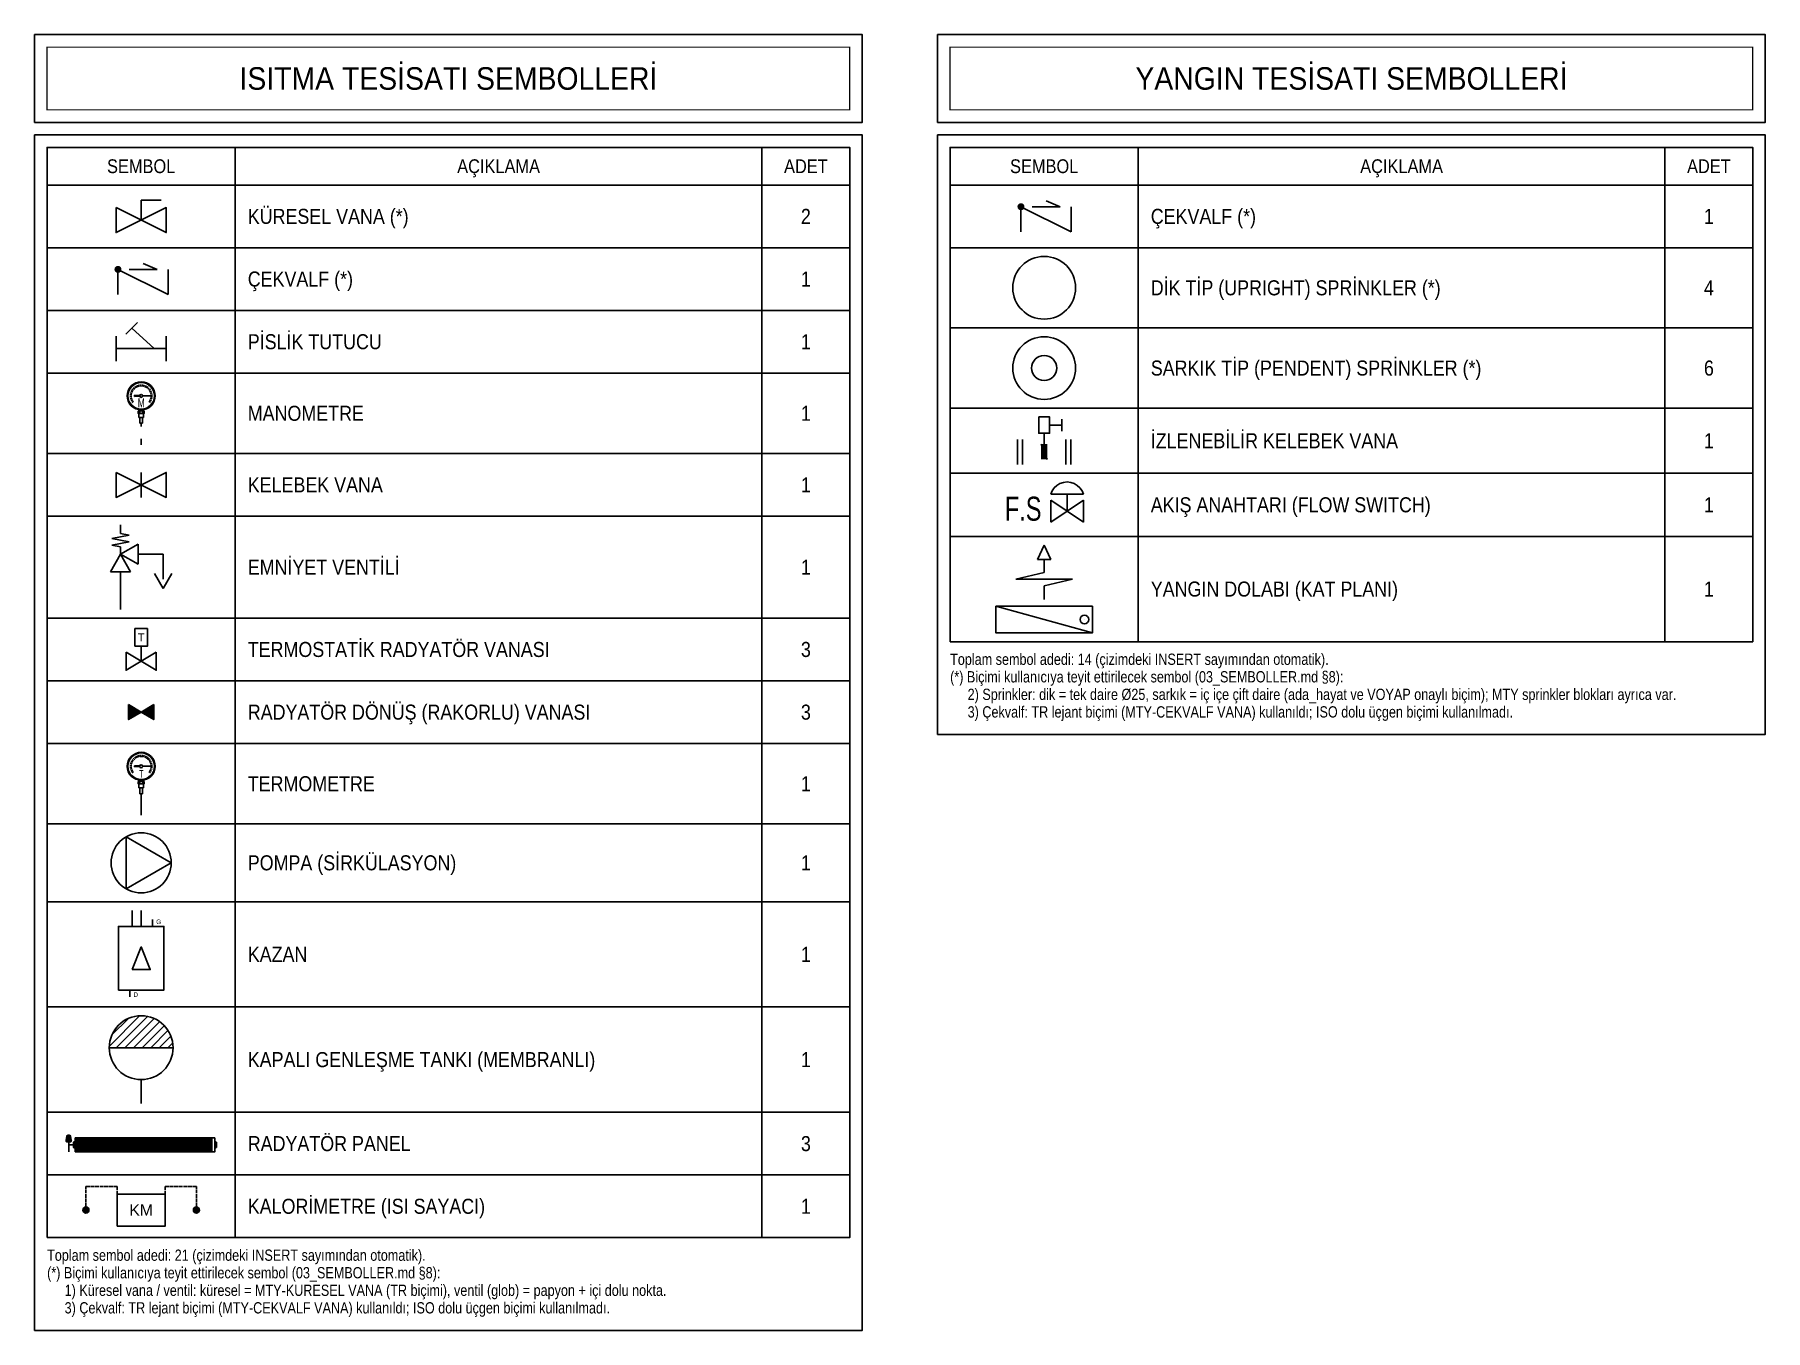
# Model space of a CAD drawing. Header units: centimetres. Extents: x 0 to 5366, y -611 to 559.
# Drawn here: x 2546 to 3926, y -611 to 423 of the extents above; entities that cross this region are included whole.
import ezdxf
from ezdxf.enums import TextEntityAlignment as Align

# ---------------------------------------------------------------- set-up
doc = ezdxf.new("R2010")
doc.units = ezdxf.units.CM
doc.linetypes.add('DASHED', pattern=[1.524, 1.27, -0.254])
for name, color, linetype in [('MTY-RADYATÖR', 2, 'Continuous'), ('MTY-TEFRIS-CIKTI', 250, 'Continuous'), ('MTY-VANA', 1, 'Continuous'), ('ROTAS-ISITMA-SEMBOL', 1, 'Continuous'), ('ROTAS-LEJANT-BASLIK', 5, 'Continuous'), ('ROTAS-LEJANT-CERCEVE', 7, 'Continuous'), ('ROTAS-LEJANT-YAZI', 7, 'Continuous'), ('ROTAS-YANGIN-SEMBOL', 10, 'Continuous')]:
    doc.layers.add(name, color=color, linetype=linetype)
doc.styles.add('CAP', font='wturkce.SHX', dxfattribs={"width": 0.65})
doc.styles.add('MTYCAPLT', font='arial.ttf', dxfattribs={"width": 0.65, "height": 1})
doc.styles.add('ROTAS', font='arial.ttf')

# ---------------------------------------------------------------- blocks, each defined once
blk = doc.blocks.new('MTY-KURESEL VANA')
at = {"layer": 'MTY-VANA'}
for p, q in [((0, 0), (0, 8)), ((0, 8), (8, 8))]:
    blk.add_line(p, q, dxfattribs=at)
blk.add_lwpolyline([(-10, 5), (-10, -5), (10, 5), (10, -5), (-10, 5)], dxfattribs=at)
at = {"layer": 'MTY-VANA', "style": 'CAP', "width": 0.65}
blk.add_attdef('CAP', text='', height=5, rotation=26.56505, dxfattribs=at).set_placement((0, 0), align=Align.CENTER)
blk = doc.blocks.new('MTY-CEKVALF VANA')
at = {"layer": 'MTY-VANA'}
h = blk.add_hatch(color=256, dxfattribs=at)
edge = h.paths.add_edge_path()
edge.add_arc((-10, 5), 1.41, 180, 540, ccw=False)
for p, q in [((5.6, 5), (0, 7.32)), ((-10, -5), (-10, 5)), ((-10, 5), (10, -5)), ((-5.6, 5), (5.6, 5)), ((10, -5), (10, 5))]:
    blk.add_line(p, q, dxfattribs=at)
at = {"layer": 'MTY-VANA', "style": 'CAP', "width": 0.65}
blk.add_attdef('CAP', text='', height=5, rotation=153.43495, dxfattribs=at).set_placement((0, 0), align=Align.CENTER)
blk = doc.blocks.new('MTY-PISLIK TUTUCU')
at = {"layer": 'MTY-VANA', "color": 1, "ltscale": 75}
for p, q in [((-6.05, 5.77), (-1.41, 10.47)), ((5.13, 0), (-3.72, 8.12))]:
    blk.add_line(p, q, dxfattribs=at)
at = {"layer": 'MTY-VANA'}
for p, q in [((-10, -5), (-10, 5)), ((-10, 0), (10, 0)), ((10, -5), (10, 5))]:
    blk.add_line(p, q, dxfattribs=at)
at = {"layer": 'MTY-VANA', "style": 'CAP', "width": 0.65}
blk.add_attdef('CAP', text='', height=5, dxfattribs=at).set_placement((0, 0), align=Align.CENTER)
blk = doc.blocks.new('MTY-MANOMETRE')
at = {"layer": 'MTY-VANA', "color": 1}
for p, q in [((-3.54, 20.48), (-4.36, 20.7)), ((-3.32, 21.09), (-4.09, 21.45)), ((-3, 21.64), (-3.69, 22.13)), ((-2.58, 22.14), (-3.18, 22.73)), ((-2.09, 22.55), (-2.57, 23.24)), ((-1.53, 22.87), (-1.89, 23.64)), ((-0.92, 23.09), (-1.14, 23.9)), ((-0.29, 23.19), (-0.36, 24.04)), ((0.36, 23.19), (0.43, 24.04)), ((0.99, 23.08), (1.21, 23.9)), ((1.59, 22.86), (1.95, 23.62)), ((2.15, 22.53), (2.64, 23.23)), ((2.64, 22.12), (3.24, 22.72)), ((3.05, 21.62), (3.75, 22.11)), ((3.37, 21.06), (4.14, 21.42)), ((-3.66, 19.21), (-4.51, 19.13)), ((-3.66, 19.85), (-4.5, 19.92)), ((-3.55, 18.57), (-4.37, 18.35)), ((-3.33, 17.97), (-4.1, 17.61)), ((-3.01, 17.41), (-3.71, 16.92)), ((-2.68, 19.72), (-0.55, 19.67)), ((-2.68, 19.72), (-2.68, 19.3)), ((-2.68, 19.3), (-0.57, 19.36)), ((-0.7, 13.54), (-0.7, 13.98)), ((4.53, 19.49), (0.55, 19.64)), ((4.53, 19.49), (0.56, 19.39)), ((0.7, 13.54), (0.7, 13.97)), ((3.04, 17.38), (3.73, 16.9)), ((3.36, 17.94), (4.13, 17.58)), ((3.58, 18.55), (4.4, 18.33)), ((3.59, 20.46), (4.41, 20.68)), ((3.7, 19.82), (4.55, 19.9)), ((3.7, 19.18), (4.54, 19.11)), ((-1.19, 12.49), (-1.19, 13.43)), ((1.22, 12.49), (-1.19, 12.49)), ((-0.87, 10.92), (-0.87, 12.49)), ((0.87, 10.92), (-0.87, 10.92)), ((0.89, 13.54), (-0.85, 13.53)), ((-0.52, 12.6), (-0.52, 13.43)), ((-0.52, 8.58), (-0.52, 10.92)), ((0.52, 8.58), (-0.52, 8.58)), ((0, 8.58), (0, 7.34)), ((0.52, 10.92), (0.52, 8.58)), ((0.56, 12.61), (0.56, 13.42)), ((0.87, 12.49), (0.87, 10.92)), ((1.22, 12.49), (1.22, 13.43)), ((0, 2.34), (0, 0))]:
    blk.add_line(p, q, dxfattribs=at)
for centre, radius in [((0.02, 19.51), 5.58), ((0.02, 19.51), 5.3), ((-0.01, 19.49), 0.576)]:
    blk.add_circle(centre, radius, dxfattribs=at)
for centre, radius, start, end in [((-0.85, 12.96), 0.576, 54.69942, 125.30664), ((-0.85, 13.07), 0.576, 234.69403, 305.30125), ((0.02, 12.21), 1.33, 65.90348, 113.65066), ((0.02, 13.82), 1.33, 246.3499, 294.09708), ((0.89, 12.96), 0.576, 54.69337, 125.30059), ((0.89, 13.08), 0.576, 234.70008, 305.3073)]:
    blk.add_arc(centre, radius, start, end, dxfattribs=at)
at = {"layer": 'MTY-VANA', "width": 0.7}
blk.add_text('M', height=3.59, dxfattribs=at).set_placement((0.05, 14.97, 0), align=Align.CENTER)
at = {"layer": 'MTY-VANA', "style": 'CAP', "width": 0.65}
blk.add_attdef('CAP', text='', height=5, rotation=90, dxfattribs=at).set_placement((0, 0), align=Align.CENTER)
blk = doc.blocks.new('MTY-KELEBEK VANA')
at = {"layer": 'MTY-VANA'}
blk.add_line((0, -5), (0, 5), dxfattribs=at)
blk.add_lwpolyline([(-10, 5), (-10, -5), (10, 5), (10, -5), (-10, 5)], dxfattribs=at)
at = {"layer": 'MTY-VANA', "style": 'CAP', "width": 0.65}
blk.add_attdef('CAP', text='', height=5, rotation=206.56505, dxfattribs=at).set_placement((0, 0), align=Align.CENTER)
blk = doc.blocks.new('MTY-EMNİYET VENTİLİ')
at = {"layer": 'MTY-VANA'}
for p, q in [((3.49, 29.64), (-3.49, 28.3)), ((3.49, 26.96), (-3.49, 28.3)), ((0, 33.66), (0, 30.31)), ((3.49, 29.64), (0, 30.31)), ((0, 22), (-4, 15)), ((3.49, 26.96), (-3.49, 25.62)), ((0, 24.95), (-3.49, 25.62)), ((7, 26), (0, 22)), ((0, 22), (0, 24.95)), ((0, 22), (7, 18)), ((4, 15), (0, 22)), ((7, 18), (7, 26)), ((7, 22), (17, 22)), ((17, 22), (17, 12)), ((-4, 15), (4, 15)), ((0, 15), (0, 0)), ((17, 8.27), (13.5, 14.33)), ((20.5, 14.33), (17, 8.27))]:
    blk.add_line(p, q, dxfattribs=at)
at = {"layer": 'MTY-VANA', "style": 'MTYCAPLT', "width": 0.65}
blk.add_attdef('CAP', text='', height=10, rotation=358.60103, dxfattribs=at).set_placement((0.8, 6.14), align=Align.CENTER)
blk = doc.blocks.new('ROTAS-TERMOSTATIK-VANA')
blk.add_line((0, 0), (0, 6))
for points in [[(-2.5, 6), (2.5, 6), (2.5, 13), (-2.5, 13)], [(-6, 3.6), (-6, -3.6), (0, 0)], [(6, 3.6), (6, -3.6), (0, 0)]]:
    blk.add_lwpolyline(points, close=True)
at = {"style": 'ROTAS'}
blk.add_text('T', height=3.2, dxfattribs=at).set_placement((0, 9.5), align=Align.MIDDLE_CENTER)
blk = doc.blocks.new('ROTAS-RAKORLU-DONUS')
for points in [[(-5, 3), (-5, -3), (0, 0)], [(5, 3), (5, -3), (0, 0)]]:
    blk.add_hatch(color=7).paths.add_polyline_path(points)
for points in [[(-5, 3), (-5, -3), (0, 0)], [(5, 3), (5, -3), (0, 0)]]:
    blk.add_lwpolyline(points, close=True)
blk = doc.blocks.new('MTY-TERMOMETRE')
at = {"layer": 'MTY-VANA', "color": 1}
for p, q in [((-3.54, 20.48), (-4.36, 20.7)), ((-3.32, 21.09), (-4.09, 21.45)), ((-3, 21.64), (-3.69, 22.13)), ((-2.58, 22.14), (-3.18, 22.73)), ((-2.09, 22.55), (-2.57, 23.24)), ((-1.53, 22.87), (-1.89, 23.64)), ((-0.92, 23.09), (-1.14, 23.9)), ((-0.29, 23.19), (-0.36, 24.04)), ((0.36, 23.19), (0.43, 24.04)), ((0.99, 23.08), (1.21, 23.9)), ((1.59, 22.86), (1.95, 23.62)), ((2.15, 22.53), (2.64, 23.23)), ((2.64, 22.12), (3.24, 22.72)), ((3.05, 21.62), (3.75, 22.11)), ((3.37, 21.06), (4.14, 21.42)), ((-3.66, 19.21), (-4.51, 19.13)), ((-3.66, 19.85), (-4.5, 19.92)), ((-3.55, 18.57), (-4.37, 18.35)), ((-3.33, 17.97), (-4.1, 17.61)), ((-3.01, 17.41), (-3.71, 16.92)), ((-2.68, 19.72), (-0.55, 19.67)), ((-2.68, 19.72), (-2.68, 19.3)), ((-2.68, 19.3), (-0.57, 19.36)), ((-0.7, 13.54), (-0.7, 13.98)), ((4.53, 19.49), (0.55, 19.64)), ((4.53, 19.49), (0.56, 19.39)), ((0.7, 13.54), (0.7, 13.97)), ((3.04, 17.38), (3.73, 16.9)), ((3.36, 17.94), (4.13, 17.58)), ((3.58, 18.55), (4.4, 18.33)), ((3.59, 20.46), (4.41, 20.68)), ((3.7, 19.82), (4.55, 19.9)), ((3.7, 19.18), (4.54, 19.11)), ((-1.19, 12.49), (-1.19, 13.43)), ((1.22, 12.49), (-1.19, 12.49)), ((-0.87, 10.92), (-0.87, 12.49)), ((0.87, 10.92), (-0.87, 10.92)), ((0.89, 13.54), (-0.85, 13.53)), ((-0.52, 12.6), (-0.52, 13.43)), ((-0.52, 8.58), (-0.52, 10.92)), ((0.52, 8.58), (-0.52, 8.58)), ((0, 8.58), (0, 0)), ((0.52, 10.92), (0.52, 8.58)), ((0.56, 12.61), (0.56, 13.42)), ((0.87, 12.49), (0.87, 10.92)), ((1.22, 12.49), (1.22, 13.43))]:
    blk.add_line(p, q, dxfattribs=at)
for centre, radius in [((0.02, 19.51), 5.58), ((0.02, 19.51), 5.3), ((-0.01, 19.49), 0.576)]:
    blk.add_circle(centre, radius, dxfattribs=at)
for centre, radius, start, end in [((-0.85, 12.96), 0.576, 54.69942, 125.30664), ((-0.85, 13.07), 0.576, 234.69403, 305.30125), ((0.02, 12.21), 1.33, 65.90348, 113.65066), ((0.02, 13.82), 1.33, 246.3499, 294.09708), ((0.89, 12.96), 0.576, 54.69337, 125.30059), ((0.89, 13.08), 0.576, 234.70008, 305.3073)]:
    blk.add_arc(centre, radius, start, end, dxfattribs=at)
at = {"layer": 'MTY-VANA', "style": 'MTYCAPLT', "width": 0.65}
blk.add_text('T', height=3, dxfattribs=at).set_placement((0.05, 14.97, 0), align=Align.CENTER)
blk.add_attdef('CAP', text='', height=1, rotation=270, dxfattribs=at).set_placement((0, 0), align=Align.CENTER)
blk = doc.blocks.new('ROTAS-POMPA')
blk.add_lwpolyline([(12, 0), (-6, 10.39), (-6, -10.39)], close=True)
blk.add_circle((0, 0), 12)
at = {"style": 'ROTAS'}
blk.add_attdef('NO', text='', height=6, dxfattribs=at).set_placement((0, 15), align=Align.BOTTOM_CENTER)
blk = doc.blocks.new('ROTAS-KAZAN')
for p, q in [((-10, 35), (-10, 52.5)), ((0, 35), (0, 52.5)), ((12.5, 35), (12.5, 42.5)), ((-12.5, -35), (-12.5, -42.5))]:
    blk.add_line(p, q)
for points in [[(-25, -35), (25, -35), (25, 35), (-25, 35)], [(-10, -12.5), (10, -12.5), (0, 12.5)]]:
    blk.add_lwpolyline(points, close=True)
at = {"style": 'ROTAS'}
for s, p in [('G', (16.5, 40)), ('D', (-8.5, -40))]:
    blk.add_text(s, height=5, dxfattribs=at).set_placement(p, align=Align.MIDDLE_LEFT)
blk.add_attdef('NO', text='', height=6, dxfattribs=at).set_placement((0, 55.5), align=Align.BOTTOM_CENTER)
blk = doc.blocks.new('ROTAS-GENLESME-KAPALI')
h = blk.add_hatch()
h.set_pattern_fill('ANSI31', scale=1.2)
h.paths.add_polyline_path([(20, 0), (19.6, 3.9), (18.5, 7.7), (16.6, 11.1), (14.1, 14.1), (11.1, 16.6), (7.7, 18.5), (3.9, 19.6), (0, 20), (-3.9, 19.6), (-7.7, 18.5), (-11.1, 16.6), (-14.1, 14.1), (-16.6, 11.1), (-18.5, 7.7), (-19.6, 3.9), (-20, 0)])
for p, q in [((-20, 0), (20, 0)), ((0, -20), (0, -35))]:
    blk.add_line(p, q)
blk.add_circle((0, 0), 20)
at = {"style": 'ROTAS'}
blk.add_attdef('NO', text='', height=6, dxfattribs=at).set_placement((0, 23), align=Align.BOTTOM_CENTER)
blk = doc.blocks.new('MTY-RADYATOR Panel')
at = {"layer": 'MTY-RADYATÖR', "color": 15}
for p, q in [((-1.9, 8.2), (-1.4, 11.2)), ((-1.9, 8.2), (1.9, 8.2)), ((1.9, 8), (-1.9, 8)), ((-1.4, 11.2), (1.4, 11.2)), ((-1.3, 11.2), (-1.3, 8.2)), ((-1.1, 11.7), (1.1, 11.7)), ((-1.1, 7.2), (1.1, 7.2)), ((-0.7, 11.2), (-0.7, 8.2)), ((-0.6, 11.9), (0.6, 11.9)), ((0, 11.2), (0, 8.2)), ((0.6, 11.2), (0.6, 8.2)), ((1.3, 11.2), (1.3, 8.2)), ((1.9, 8.2), (1.4, 11.2)), ((3.4, 6.9), (3.8, 6.9)), ((3.4, 3.1), (3.4, 6.9)), ((3.4, 6.3), (3.8, 6.3)), ((3.4, 3.7), (3.8, 3.7)), ((3.4, 3.1), (3.8, 3.1)), ((3.8, 2.8), (3.8, 7.2)), ((3.8, 7.2), (4, 7.2)), ((3.8, 2.8), (4, 2.8)), ((4, 7.2), (4.4, 7.3)), ((4, 2.8), (4, 7.2)), ((4, 2.8), (4.4, 2.7)), ((105.3, 7.2), (104.9, 7.3)), ((105.3, 2.8), (104.9, 2.7)), ((105.3, 2.8), (105.3, 7.2)), ((105.5, 7.2), (105.3, 7.2)), ((105.5, 2.8), (105.3, 2.8)), ((105.5, 2.8), (105.5, 7.2)), ((105.9, 6.9), (105.5, 6.9)), ((105.9, 6.3), (105.5, 6.3)), ((105.9, 3.7), (105.5, 3.7)), ((105.9, 3.1), (105.5, 3.1)), ((105.9, 3.1), (105.9, 6.9))]:
    blk.add_line(p, q, dxfattribs=at)
at = {"layer": 'MTY-RADYATÖR', "color": 15, "ltscale": 0.3}
for p, q in [((0, 7.2), (0, 0)), ((3.8, 5), (0, 5))]:
    blk.add_line(p, q, dxfattribs=at)
at = {"layer": 'MTY-RADYATÖR'}
for p, q in [((5.7, 9), (5.7, 1)), ((6.7, 1), (6.7, 9)), ((7.2, 9), (7.2, 1)), ((8.2, 1), (8.2, 9)), ((8.7, 9), (8.7, 1)), ((9.7, 1), (9.7, 9)), ((10.2, 9), (10.2, 1)), ((11.2, 1), (11.2, 9)), ((11.7, 9), (11.7, 1)), ((12.7, 1), (12.7, 9)), ((13.2, 9), (13.2, 1)), ((14.2, 1), (14.2, 9)), ((14.7, 9), (14.7, 1)), ((15.7, 1), (15.7, 9)), ((16.2, 9), (16.2, 1)), ((17.2, 1), (17.2, 9)), ((17.7, 9), (17.7, 1)), ((18.7, 1), (18.7, 9)), ((19.2, 9), (19.2, 1)), ((20.2, 1), (20.2, 9)), ((20.7, 9), (20.7, 1)), ((21.7, 1), (21.7, 9)), ((22.2, 9), (22.2, 1)), ((23.2, 1), (23.2, 9)), ((23.7, 9), (23.7, 1)), ((24.7, 1), (24.7, 9)), ((25.2, 9), (25.2, 1)), ((26.2, 1), (26.2, 9)), ((26.7, 9), (26.7, 1)), ((27.7, 1), (27.7, 9)), ((28.2, 9), (28.2, 1)), ((29.2, 1), (29.2, 9)), ((29.7, 9), (29.7, 1)), ((30.7, 1), (30.7, 9)), ((31.2, 9), (31.2, 1)), ((32.2, 1), (32.2, 9)), ((32.7, 9), (32.7, 1)), ((33.7, 1), (33.7, 9)), ((34.2, 9), (34.2, 1)), ((35.2, 1), (35.2, 9)), ((35.7, 9), (35.7, 1)), ((36.7, 1), (36.7, 9)), ((37.2, 9), (37.2, 1)), ((38.2, 1), (38.2, 9)), ((38.7, 9), (38.7, 1)), ((39.7, 1), (39.7, 9)), ((40.2, 9), (40.2, 1)), ((41.2, 1), (41.2, 9)), ((41.7, 9), (41.7, 1)), ((42.7, 1), (42.7, 9)), ((43.2, 9), (43.2, 1)), ((44.2, 1), (44.2, 9)), ((44.7, 9), (44.7, 1)), ((45.7, 1), (45.7, 9)), ((46.2, 9), (46.2, 1)), ((47.2, 1), (47.2, 9)), ((47.7, 9), (47.7, 1)), ((48.7, 1), (48.7, 9)), ((49.2, 9), (49.2, 1)), ((50.2, 1), (50.2, 9)), ((50.7, 9), (50.7, 1)), ((51.7, 1), (51.7, 9)), ((52.2, 9), (52.2, 1)), ((53.2, 1), (53.2, 9)), ((53.7, 9), (53.7, 1)), ((54.7, 1), (54.7, 9)), ((55.2, 9), (55.2, 1)), ((56.2, 1), (56.2, 9)), ((56.7, 9), (56.7, 1)), ((57.7, 1), (57.7, 9)), ((58.2, 9), (58.2, 1)), ((59.2, 1), (59.2, 9)), ((59.7, 9), (59.7, 1)), ((60.7, 1), (60.7, 9)), ((61.2, 9), (61.2, 1)), ((62.2, 1), (62.2, 9)), ((62.7, 9), (62.7, 1)), ((63.7, 1), (63.7, 9)), ((64.2, 9), (64.2, 1)), ((65.2, 1), (65.2, 9)), ((65.7, 9), (65.7, 1)), ((66.7, 1), (66.7, 9)), ((67.2, 9), (67.2, 1)), ((68.2, 1), (68.2, 9)), ((68.7, 9), (68.7, 1)), ((69.7, 1), (69.7, 9)), ((70.2, 9), (70.2, 1)), ((71.2, 1), (71.2, 9)), ((71.7, 9), (71.7, 1)), ((72.7, 1), (72.7, 9)), ((73.2, 9), (73.2, 1)), ((74.2, 1), (74.2, 9)), ((74.7, 9), (74.7, 1)), ((75.7, 1), (75.7, 9)), ((76.2, 9), (76.2, 1)), ((77.2, 1), (77.2, 9)), ((77.7, 9), (77.7, 1)), ((78.7, 1), (78.7, 9)), ((79.2, 9), (79.2, 1)), ((80.2, 1), (80.2, 9)), ((80.7, 9), (80.7, 1)), ((81.7, 1), (81.7, 9)), ((82.2, 9), (82.2, 1)), ((83.2, 1), (83.2, 9)), ((83.7, 9), (83.7, 1)), ((84.7, 1), (84.7, 9)), ((85.2, 9), (85.2, 1)), ((86.2, 1), (86.2, 9)), ((86.7, 9), (86.7, 1)), ((87.7, 1), (87.7, 9)), ((88.2, 9), (88.2, 1)), ((89.2, 1), (89.2, 9)), ((89.7, 9), (89.7, 1)), ((90.7, 1), (90.7, 9)), ((91.2, 9), (91.2, 1)), ((92.2, 1), (92.2, 9)), ((92.7, 9), (92.7, 1)), ((93.7, 1), (93.7, 9)), ((94.2, 9), (94.2, 1)), ((95.2, 1), (95.2, 9)), ((95.7, 9), (95.7, 1)), ((96.7, 1), (96.7, 9)), ((97.2, 9), (97.2, 1)), ((98.2, 1), (98.2, 9)), ((98.7, 9), (98.7, 1)), ((99.7, 1), (99.7, 9)), ((100.2, 9), (100.2, 1)), ((101.2, 1), (101.2, 9)), ((101.7, 9), (101.7, 1)), ((102.7, 1), (102.7, 9))]:
    blk.add_line(p, q, dxfattribs=at)
at = {"layer": 'MTY-RADYATÖR', "color": 15}
blk.add_lwpolyline([(4.7, 0), (104.7, 0), (104.7, 10), (4.7, 10)], close=True, dxfattribs=at)
for centre, start, end in [((4.4, 7.5), 274, 350), ((4.4, 2.5), 10, 86), ((104.9, 7.5), 190, 266), ((104.9, 2.5), 94, 170)]:
    blk.add_arc(centre, 0.245, start, end, dxfattribs=at)
at = {"layer": 'MTY-RADYATÖR'}
for centre, start, end in [((6.2, 9), 0, 180), ((6.2, 1), 180, 0), ((7.7, 9), 0, 180), ((7.7, 1), 180, 0), ((9.2, 9), 0, 180), ((9.2, 1), 180, 0), ((10.7, 9), 0, 180), ((10.7, 1), 180, 0), ((12.2, 9), 0, 180), ((12.2, 1), 180, 0), ((13.7, 9), 0, 180), ((13.7, 1), 180, 0), ((15.2, 9), 0, 180), ((15.2, 1), 180, 0), ((16.7, 9), 0, 180), ((16.7, 1), 180, 0), ((18.2, 9), 0, 180), ((18.2, 1), 180, 0), ((19.7, 9), 0, 180), ((19.7, 1), 180, 0), ((21.2, 9), 0, 180), ((21.2, 1), 180, 0), ((22.7, 9), 0, 180), ((22.7, 1), 180, 0), ((24.2, 9), 0, 180), ((24.2, 1), 180, 0), ((25.7, 9), 0, 180), ((25.7, 1), 180, 0), ((27.2, 9), 0, 180), ((27.2, 1), 180, 0), ((28.7, 9), 0, 180), ((28.7, 1), 180, 0), ((30.2, 9), 0, 180), ((30.2, 1), 180, 0), ((31.7, 9), 0, 180), ((31.7, 1), 180, 0), ((33.2, 9), 0, 180), ((33.2, 1), 180, 0), ((34.7, 9), 0, 180), ((34.7, 1), 180, 0), ((36.2, 9), 0, 180), ((36.2, 1), 180, 0), ((37.7, 9), 0, 180), ((37.7, 1), 180, 0), ((39.2, 9), 0, 180), ((39.2, 1), 180, 0), ((40.7, 9), 0, 180), ((40.7, 1), 180, 0), ((42.2, 9), 0, 180), ((42.2, 1), 180, 0), ((43.7, 9), 0, 180), ((43.7, 1), 180, 0), ((45.2, 9), 0, 180), ((45.2, 1), 180, 0), ((46.7, 9), 0, 180), ((46.7, 1), 180, 0), ((48.2, 9), 0, 180), ((48.2, 1), 180, 0), ((49.7, 9), 0, 180), ((49.7, 1), 180, 0), ((51.2, 9), 0, 180), ((51.2, 1), 180, 0), ((52.7, 9), 0, 180), ((52.7, 1), 180, 0), ((54.2, 9), 0, 180), ((54.2, 1), 180, 0), ((55.7, 9), 0, 180), ((55.7, 1), 180, 0), ((57.2, 9), 0, 180), ((57.2, 1), 180, 0), ((58.7, 9), 0, 180), ((58.7, 1), 180, 0), ((60.2, 9), 0, 180), ((60.2, 1), 180, 0), ((61.7, 9), 0, 180), ((61.7, 1), 180, 0), ((63.2, 9), 0, 180), ((63.2, 1), 180, 0), ((64.7, 9), 0, 180), ((64.7, 1), 180, 0), ((66.2, 9), 0, 180), ((66.2, 1), 180, 0), ((67.7, 9), 0, 180), ((67.7, 1), 180, 0), ((69.2, 9), 0, 180), ((69.2, 1), 180, 0), ((70.7, 9), 0, 180), ((70.7, 1), 180, 0), ((72.2, 9), 0, 180), ((72.2, 1), 180, 0), ((73.7, 9), 0, 180), ((73.7, 1), 180, 0), ((75.2, 9), 0, 180), ((75.2, 1), 180, 0), ((76.7, 9), 0, 180), ((76.7, 1), 180, 0), ((78.2, 9), 0, 180), ((78.2, 1), 180, 0), ((79.7, 9), 0, 180), ((79.7, 1), 180, 0), ((81.2, 9), 0, 180), ((81.2, 1), 180, 0), ((82.7, 9), 0, 180), ((82.7, 1), 180, 0), ((84.2, 9), 0, 180), ((84.2, 1), 180, 0), ((85.7, 9), 0, 180), ((85.7, 1), 180, 0), ((87.2, 9), 0, 180), ((87.2, 1), 180, 0), ((88.7, 9), 0, 180), ((88.7, 1), 180, 0), ((90.2, 9), 0, 180), ((90.2, 1), 180, 0), ((91.7, 9), 0, 180), ((91.7, 1), 180, 0), ((93.2, 9), 0, 180), ((93.2, 1), 180, 0), ((94.7, 9), 0, 180), ((94.7, 1), 180, 0), ((96.2, 9), 0, 180), ((96.2, 1), 180, 0), ((97.7, 9), 0, 180), ((97.7, 1), 180, 0), ((99.2, 9), 0, 180), ((99.2, 1), 180, 0), ((100.7, 9), 0, 180), ((100.7, 1), 180, 0), ((102.2, 9), 0, 180), ((102.2, 1), 180, 0)]:
    blk.add_arc(centre, 0.5, start, end, dxfattribs=at)
at = {"layer": 'MTY-RADYATÖR', "color": 15}
for centre, major_axis, start_param, end_param in [((-1.1, 8), (0.584, 0.584), 2.161559, 3.926991), ((-0.6, 11), (0.584, 0.584), 0.785398, 2.161559), ((0.6, 11), (-0.584, 0.584), 4.121626, 5.497787), ((1.1, 8), (0.584, 0.584), 3.926991, 5.692422)]:
    blk.add_ellipse(centre, major_axis=major_axis, ratio=1, start_param=start_param, end_param=end_param, dxfattribs=at)
at = {"layer": 'MTY-RADYATÖR', "style": 'MTYCAPLT', "width": 0.65}
blk.add_attdef('RAD', text='', height=10, dxfattribs=at).set_placement((54.7, 22.5), align=Align.MIDDLE_CENTER)
at = {"layer": 'MTY-TEFRIS-CIKTI', "style": 'MTYCAPLT', "width": 0.65}
blk.add_attdef('NO', text='', height=6, dxfattribs=at).set_placement((54.7, 35), align=Align.MIDDLE_CENTER)
blk = doc.blocks.new('ROTAS-KALORIMETRE')
for points in [[(-20.8, 0), (-20.84, 0.31), (-20.96, 0.6), (-21.15, 0.85), (-21.4, 1.04), (-21.69, 1.16), (-22, 1.2), (-22.31, 1.16), (-22.6, 1.04), (-22.85, 0.85), (-23.04, 0.6), (-23.16, 0.31), (-23.2, 0), (-23.16, -0.31), (-23.04, -0.6), (-22.85, -0.85), (-22.6, -1.04), (-22.31, -1.16), (-22, -1.2), (-21.69, -1.16), (-21.4, -1.04), (-21.15, -0.85), (-20.96, -0.6), (-20.84, -0.31)], [(23.2, 0), (23.16, 0.31), (23.04, 0.6), (22.85, 0.85), (22.6, 1.04), (22.31, 1.16), (22, 1.2), (21.69, 1.16), (21.4, 1.04), (21.15, 0.85), (20.96, 0.6), (20.84, 0.31), (20.8, 0), (20.84, -0.31), (20.96, -0.6), (21.15, -0.85), (21.4, -1.04), (21.69, -1.16), (22, -1.2), (22.31, -1.16), (22.6, -1.04), (22.85, -0.85), (23.04, -0.6), (23.16, -0.31)]]:
    blk.add_hatch(color=7).paths.add_polyline_path(points)
at = {"linetype": 'DASHED', "ltscale": 1.2}
for points in [[(-22, 1.2), (-22, 9.4), (-9.6, 9.4), (-9.6, 6.4)], [(22, 1.2), (22, 9.4), (9.6, 9.4), (9.6, 6.4)]]:
    blk.add_lwpolyline(points, dxfattribs=at)
blk.add_lwpolyline([(-9.6, -6.4), (9.6, -6.4), (9.6, 6.4), (-9.6, 6.4)], close=True)
for centre in [(-22, 0), (22, 0)]:
    blk.add_circle(centre, 1.2)
at = {"style": 'ROTAS'}
blk.add_text('KM', height=4.48, dxfattribs=at).set_placement((0, 0), align=Align.MIDDLE_CENTER)
blk.add_attdef('NO', text='', height=6, dxfattribs=at).set_placement((0, 12.4), align=Align.BOTTOM_CENTER)
blk = doc.blocks.new('ROTAS-SPRINKLER-DIK')
blk.add_circle((0, 0), 12.5)
blk = doc.blocks.new('ROTAS-SPRINKLER-SARKIK')
for radius in [12.5, 5]:
    blk.add_circle((0, 0), radius)
blk = doc.blocks.new('MTY-IZLENEBILIR KELEBEK VANA')
at = {"layer": 'MTY-VANA', "linetype": 'Continuous'}
for p, q in [((0, 0), (0, 7.39)), ((0, 0), (0, 7.39)), ((0, 0), (0, 7.39)), ((0, 0), (0, 7.39)), ((-10.66, -5.08), (-10.66, 4.92)), ((-10.66, -5.08), (-10.66, 4.92)), ((-10.66, -5.08), (-10.66, 4.92)), ((-10.66, -5.08), (-10.66, 4.92)), ((-8.66, -5.08), (-8.66, 4.92)), ((-8.66, -5.08), (-8.66, 4.92)), ((-8.66, -5.08), (-8.66, 4.92)), ((-8.66, -5.08), (-8.66, 4.92)), ((8.66, -5.08), (8.66, 4.92)), ((8.66, -5.08), (8.66, 4.92)), ((8.66, -5.08), (8.66, 4.92)), ((8.66, -5.08), (8.66, 4.92)), ((10.66, -5.08), (10.66, 4.92)), ((10.66, -5.08), (10.66, 4.92)), ((10.66, -5.08), (10.66, 4.92)), ((10.66, -5.08), (10.66, 4.92))]:
    blk.add_line(p, q, dxfattribs=at)
at = {"layer": 'MTY-VANA'}
for p, q in [((6.98, 10.63), (2.17, 10.63)), ((6.98, 10.63), (2.17, 10.63)), ((6.98, 10.63), (2.17, 10.63)), ((6.98, 10.63), (2.17, 10.63)), ((6.98, 8.19), (6.98, 13.07)), ((6.98, 8.19), (6.98, 13.07)), ((6.98, 8.19), (6.98, 13.07)), ((6.98, 8.19), (6.98, 13.07)), ((-1.22, 3.06), (1.22, -3.06)), ((-1.22, 3.06), (1.22, -3.06)), ((-1.22, 3.06), (1.22, -3.06))]:
    blk.add_line(p, q, dxfattribs=at)
blk.add_lwpolyline([(-2.17, 13.88), (-2.17, 7.39), (2.17, 7.39), (2.17, 13.88)], close=True, dxfattribs=at)
blk.add_lwpolyline([(-2.17, 13.88), (-2.17, 7.39), (2.17, 7.39), (2.17, 13.88)], close=True, dxfattribs=at)
blk.add_lwpolyline([(-2.17, 13.88), (-2.17, 7.39), (2.17, 7.39), (2.17, 13.88)], close=True, dxfattribs=at)
blk.add_lwpolyline([(-2.17, 13.88), (-2.17, 7.39), (2.17, 7.39), (2.17, 13.88)], close=True, dxfattribs=at)
at = {"layer": 'MTY-VANA', "linetype": 'Continuous'}
blk.add_trace([(-1.22, 3.06), (1.22, 3.06), (-1.22, -3.06), (1.22, -3.06)], dxfattribs=at)
blk.add_trace([(-1.22, 3.06), (1.22, 3.06), (-1.22, -3.06), (1.22, -3.06)], dxfattribs=at)
blk.add_trace([(-1.22, 3.06), (1.22, 3.06), (-1.22, -3.06), (1.22, -3.06)], dxfattribs=at)
blk.add_trace([(-1.22, 3.06), (1.22, 3.06), (-1.22, -3.06), (1.22, -3.06)], dxfattribs=at)
at = {"layer": 'MTY-VANA', "style": 'CAP', "width": 0.65}
blk.add_attdef('CAP', text='', height=5, rotation=270, dxfattribs=at).set_placement((0, 0), align=Align.CENTER)
blk = doc.blocks.new('ROTAS-AKIS-ANAHTARI')
for p, q in [((-6.54, 3.08), (6.47, 3.08)), ((-6.5, -8), (-6.5, 0.8)), ((-6.5, 0.8), (6.54, -8)), ((-6.5, -8), (6.54, 0.8)), ((0.02, -3.6), (0.02, 3.08)), ((6.54, -8), (6.54, 0.8))]:
    blk.add_line(p, q)
blk.add_lwpolyline([(6.47, 3.08), (5.93, 4.43), (5.11, 5.63), (4.05, 6.63), (2.8, 7.38), (1.42, 7.85), (-0.03, 8), (-1.48, 7.85), (-2.86, 7.38), (-4.11, 6.63), (-5.17, 5.63), (-5.99, 4.43), (-6.54, 3.08)])
at = {"style": 'ROTAS', "width": 0.7}
blk.add_text('F.S', height=9.6, dxfattribs=at).set_placement((-24.83, -7.46))
at = {"style": 'ROTAS'}
blk.add_attdef('NO', text='', height=6, dxfattribs=at).set_placement((0, 11), align=Align.BOTTOM_CENTER)
blk = doc.blocks.new('ROTAS-YANGIN-DOLABI-PLAN')
for p, q in [((0, 32.8), (-5, 22)), ((5, 22), (0, 32.8)), ((-5, 22), (5, 22)), ((0, 22), (0, 12.3)), ((-21.2, 7.3), (0, 12.3)), ((21.2, 7.3), (-21.2, 7.3)), ((0, 2.3), (21.2, 7.3)), ((0, 2.3), (0, -7.8)), ((36, -32.8), (-36, -12.8)), ((30, -22.8), (30, -22.8))]:
    blk.add_line(p, q)
for points in [[(-36, -12.8), (-36, -32.8), (36, -32.8), (36, -12.8), (-36, -12.8)], [(36, -32.8), (-36, -12.8), (-36, -32.8), (36, -32.8)]]:
    blk.add_lwpolyline(points)
blk.add_circle((30, -22.8), 3.25)
at = {"style": 'ROTAS'}
blk.add_attdef('NO', text='', height=6, dxfattribs=at).set_placement((0, 35.8), align=Align.BOTTOM_CENTER)

msp = doc.modelspace()

# ---------------------------------------------------------------- linework, layer by layer
at = {"layer": 'ROTAS-LEJANT-CERCEVE'}
for points in [[(2546.4, 353), (3206.4, 353), (3206.4, 423), (2546.4, 423)], [(3266.4, 353), (3926.4, 353), (3926.4, 423), (3266.4, 423)], [(2546.4, -610.7), (3206.4, -610.7), (3206.4, 343), (2546.4, 343)], [(2556.4, 303), (2706.4, 303), (2706.4, 333), (2556.4, 333)], [(2706.4, 303), (3126.4, 303), (3126.4, 333), (2706.4, 333)], [(3126.4, 303), (3196.4, 303), (3196.4, 333), (3126.4, 333)], [(3266.4, -135.3), (3926.4, -135.3), (3926.4, 343), (3266.4, 343)], [(3276.4, 303), (3426.4, 303), (3426.4, 333), (3276.4, 333)], [(3426.4, 303), (3846.4, 303), (3846.4, 333), (3426.4, 333)], [(3846.4, 303), (3916.4, 303), (3916.4, 333), (3846.4, 333)], [(2556.4, 253), (2706.4, 253), (2706.4, 303), (2556.4, 303)], [(2706.4, 253), (3126.4, 253), (3126.4, 303), (2706.4, 303)], [(3126.4, 253), (3196.4, 253), (3196.4, 303), (3126.4, 303)], [(3276.4, 253), (3426.4, 253), (3426.4, 303), (3276.4, 303)], [(3426.4, 253), (3846.4, 253), (3846.4, 303), (3426.4, 303)], [(3846.4, 253), (3916.4, 253), (3916.4, 303), (3846.4, 303)], [(2556.4, 203), (2706.4, 203), (2706.4, 253), (2556.4, 253)], [(2706.4, 203), (3126.4, 203), (3126.4, 253), (2706.4, 253)], [(3126.4, 203), (3196.4, 203), (3196.4, 253), (3126.4, 253)], [(3276.4, 189), (3426.4, 189), (3426.4, 253), (3276.4, 253)], [(3426.4, 189), (3846.4, 189), (3846.4, 253), (3426.4, 253)], [(3846.4, 189), (3916.4, 189), (3916.4, 253), (3846.4, 253)], [(2556.4, 153), (2706.4, 153), (2706.4, 203), (2556.4, 203)], [(2706.4, 153), (3126.4, 153), (3126.4, 203), (2706.4, 203)], [(3126.4, 153), (3196.4, 153), (3196.4, 203), (3126.4, 203)], [(3276.4, 125), (3426.4, 125), (3426.4, 189), (3276.4, 189)], [(3426.4, 125), (3846.4, 125), (3846.4, 189), (3426.4, 189)], [(3846.4, 125), (3916.4, 125), (3916.4, 189), (3846.4, 189)], [(2556.4, 88.8), (2706.4, 88.8), (2706.4, 153), (2556.4, 153)], [(2706.4, 88.8), (3126.4, 88.8), (3126.4, 153), (2706.4, 153)], [(3126.4, 88.8), (3196.4, 88.8), (3196.4, 153), (3126.4, 153)], [(3276.4, 73.1), (3426.4, 73.1), (3426.4, 125), (3276.4, 125)], [(3426.4, 73.1), (3846.4, 73.1), (3846.4, 125), (3426.4, 125)], [(3846.4, 73.1), (3916.4, 73.1), (3916.4, 125), (3846.4, 125)], [(2556.4, 38.8), (2706.4, 38.8), (2706.4, 88.8), (2556.4, 88.8)], [(2706.4, 38.8), (3126.4, 38.8), (3126.4, 88.8), (2706.4, 88.8)], [(3126.4, 38.8), (3196.4, 38.8), (3196.4, 88.8), (3126.4, 88.8)], [(3276.4, 22.7), (3426.4, 22.7), (3426.4, 73.1), (3276.4, 73.1)], [(3426.4, 22.7), (3846.4, 22.7), (3846.4, 73.1), (3426.4, 73.1)], [(3846.4, 22.7), (3916.4, 22.7), (3916.4, 73.1), (3846.4, 73.1)], [(2556.4, -42.5), (2706.4, -42.5), (2706.4, 38.8), (2556.4, 38.8)], [(2706.4, -42.5), (3126.4, -42.5), (3126.4, 38.8), (2706.4, 38.8)], [(3126.4, -42.5), (3196.4, -42.5), (3196.4, 38.8), (3126.4, 38.8)], [(3276.4, -61.3), (3426.4, -61.3), (3426.4, 22.7), (3276.4, 22.7)], [(3426.4, -61.3), (3846.4, -61.3), (3846.4, 22.7), (3426.4, 22.7)], [(3846.4, -61.3), (3916.4, -61.3), (3916.4, 22.7), (3846.4, 22.7)], [(2556.4, -92.5), (2706.4, -92.5), (2706.4, -42.5), (2556.4, -42.5)], [(2706.4, -92.5), (3126.4, -92.5), (3126.4, -42.5), (2706.4, -42.5)], [(3126.4, -92.5), (3196.4, -92.5), (3196.4, -42.5), (3126.4, -42.5)], [(2556.4, -142.5), (2706.4, -142.5), (2706.4, -92.5), (2556.4, -92.5)], [(2706.4, -142.5), (3126.4, -142.5), (3126.4, -92.5), (2706.4, -92.5)], [(3126.4, -142.5), (3196.4, -142.5), (3196.4, -92.5), (3126.4, -92.5)], [(2556.4, -206.7), (2706.4, -206.7), (2706.4, -142.5), (2556.4, -142.5)], [(2706.4, -206.7), (3126.4, -206.7), (3126.4, -142.5), (2706.4, -142.5)], [(3126.4, -206.7), (3196.4, -206.7), (3196.4, -142.5), (3126.4, -142.5)], [(2556.4, -268.7), (2706.4, -268.7), (2706.4, -206.7), (2556.4, -206.7)], [(2706.4, -268.7), (3126.4, -268.7), (3126.4, -206.7), (2706.4, -206.7)], [(3126.4, -268.7), (3196.4, -268.7), (3196.4, -206.7), (3126.4, -206.7)], [(2556.4, -352.7), (2706.4, -352.7), (2706.4, -268.7), (2556.4, -268.7)], [(2706.4, -352.7), (3126.4, -352.7), (3126.4, -268.7), (2706.4, -268.7)], [(3126.4, -352.7), (3196.4, -352.7), (3196.4, -268.7), (3126.4, -268.7)], [(2556.4, -436.7), (2706.4, -436.7), (2706.4, -352.7), (2556.4, -352.7)], [(2706.4, -436.7), (3126.4, -436.7), (3126.4, -352.7), (2706.4, -352.7)], [(3126.4, -436.7), (3196.4, -436.7), (3196.4, -352.7), (3126.4, -352.7)], [(2556.4, -486.7), (2706.4, -486.7), (2706.4, -436.7), (2556.4, -436.7)], [(2706.4, -486.7), (3126.4, -486.7), (3126.4, -436.7), (2706.4, -436.7)], [(3126.4, -486.7), (3196.4, -486.7), (3196.4, -436.7), (3126.4, -436.7)], [(2556.4, -536.7), (2706.4, -536.7), (2706.4, -486.7), (2556.4, -486.7)], [(2706.4, -536.7), (3126.4, -536.7), (3126.4, -486.7), (2706.4, -486.7)], [(3126.4, -536.7), (3196.4, -536.7), (3196.4, -486.7), (3126.4, -486.7)]]:
    msp.add_lwpolyline(points, close=True, dxfattribs=at)
at = {"layer": 'ROTAS-LEJANT-CERCEVE', "const_width": 1}
for points in [[(2556.4, 363), (3196.4, 363), (3196.4, 413), (2556.4, 413)], [(3276.4, 363), (3916.4, 363), (3916.4, 413), (3276.4, 413)]]:
    msp.add_lwpolyline(points, close=True, dxfattribs=at)

# ---------------------------------------------------------------- block references
at = {"layer": 'ROTAS-ISITMA-SEMBOL'}
for name, p, xscale, yscale in [('MTY-KURESEL VANA', (2631.4, 275), 2, 2), ('MTY-CEKVALF VANA', (2632.9, 225.7), 2, 2), ('MTY-PISLIK TUTUCU', (2631.4, 172.5), 2, 2), ('MTY-MANOMETRE', (2631.4, 95.8), 2, 2), ('MTY-KELEBEK VANA', (2631.4, 63.8), 2, 2), ('MTY-EMNİYET VENTİLİ', (2614.9, -35.5), 2, 2), ('ROTAS-TERMOSTATIK-VANA', (2631.4, -76.9), 2, 2), ('ROTAS-RAKORLU-DONUS', (2631.4, -117.5), 2, 2), ('MTY-TERMOMETRE', (2631.4, -199.7), 2, 2), ('ROTAS-POMPA', (2631.4, -237.7), 2, 2), ('ROTAS-KAZAN', (2631.4, -313.8), 0.7259403327197582, 0.7259403327197582), ('ROTAS-GENLESME-KAPALI', (2631.4, -385.2), 1.2727272727272727, 1.2727272727272727), ('MTY-RADYATOR Panel', (2573.6, -468.3), 1.1123266461225185, 1.1123266461225185), ('ROTAS-KALORIMETRE', (2631.4, -514.7), 2, 2)]:
    msp.add_blockref(name, p, dxfattribs=dict(at, xscale=xscale, yscale=yscale))
at = {"layer": 'ROTAS-YANGIN-SEMBOL'}
for name, p, xscale, yscale in [('MTY-CEKVALF VANA', (3352.9, 275.7), 2, 2), ('ROTAS-SPRINKLER-DIK', (3351.4, 221), 2, 2), ('ROTAS-SPRINKLER-SARKIK', (3351.4, 157), 2, 2), ('MTY-IZLENEBILIR KELEBEK VANA', (3351.4, 90.2), 2, 2), ('ROTAS-AKIS-ANAHTARI', (3369.7, 50.1), 2, 2), ('ROTAS-YANGIN-DOLABI-PLAN', (3351.4, -19.3), 1.0683217690007465, 1.0683217690007465)]:
    msp.add_blockref(name, p, dxfattribs=dict(at, xscale=xscale, yscale=yscale))

# ---------------------------------------------------------------- texts
at = {"layer": 'ROTAS-LEJANT-BASLIK', "style": 'ROTAS', "width": 0.9}
for s, p in [('ISITMA TESİSATI SEMBOLLERİ', (2876.4, 388)), ('YANGIN TESİSATI SEMBOLLERİ', (3596.4, 388))]:
    msp.add_text(s, height=18, dxfattribs=at).set_placement(p, align=Align.MIDDLE_CENTER)
at = {"layer": 'ROTAS-LEJANT-YAZI', "style": 'ROTAS', "width": 0.85}
for s, height, p in [('SEMBOL', 11, (2631.4, 318)), ('AÇIKLAMA', 11, (2916.4, 318)), ('ADET', 11, (3161.4, 318)), ('SEMBOL', 11, (3351.4, 318)), ('AÇIKLAMA', 11, (3636.4, 318)), ('ADET', 11, (3881.4, 318)), ('2', 12, (3161.4, 278)), ('1', 12, (3881.4, 278)), ('1', 12, (3161.4, 228)), ('4', 12, (3881.4, 221)), ('1', 12, (3161.4, 178)), ('6', 12, (3881.4, 157)), ('1', 12, (3161.4, 120.9)), ('1', 12, (3881.4, 99)), ('1', 12, (3161.4, 63.8)), ('1', 12, (3881.4, 47.9)), ('1', 12, (3161.4, -1.9)), ('1', 12, (3881.4, -19.3)), ('3', 12, (3161.4, -67.5)), ('3', 12, (3161.4, -117.5)), ('1', 12, (3161.4, -174.6)), ('1', 12, (3161.4, -237.7)), ('1', 12, (3161.4, -310.7)), ('1', 12, (3161.4, -394.7)), ('3', 12, (3161.4, -461.7)), ('1', 12, (3161.4, -511.7))]:
    msp.add_text(s, height=height, dxfattribs=at).set_placement(p, align=Align.MIDDLE_CENTER)
at = {"layer": 'ROTAS-LEJANT-YAZI', "style": 'ROTAS'}
for s, height, width, p in [('KÜRESEL VANA (*)', 12, 0.85, (2716.4, 278)), ('ÇEKVALF (*)', 12, 0.85, (3436.4, 278)), ('ÇEKVALF (*)', 12, 0.85, (2716.4, 228)), ('DİK TİP (UPRIGHT) SPRİNKLER (*)', 12, 0.85, (3436.4, 221)), ('PİSLİK TUTUCU', 12, 0.85, (2716.4, 178)), ('SARKIK TİP (PENDENT) SPRİNKLER (*)', 12, 0.85, (3436.4, 157)), ('MANOMETRE', 12, 0.85, (2716.4, 120.9)), ('İZLENEBİLİR KELEBEK VANA', 12, 0.85, (3436.4, 99)), ('KELEBEK VANA', 12, 0.85, (2716.4, 63.8)), ('AKIŞ ANAHTARI (FLOW SWITCH)', 12, 0.85, (3436.4, 47.9)), ('EMNİYET VENTİLİ', 12, 0.85, (2716.4, -1.9)), ('YANGIN DOLABI (KAT PLANI)', 12, 0.85, (3436.4, -19.3)), ('TERMOSTATİK RADYATÖR VANASI', 12, 0.85, (2716.4, -67.5)), ('Toplam sembol adedi: 14 (çizimdeki INSERT sayımından otomatik).', 9, 0.8, (3276.4, -75.3)), ('(*) Biçimi kullanıcıya teyit ettirilecek sembol (03_SEMBOLLER.md §8):', 9, 0.8, (3276.4, -89.3)), ('RADYATÖR DÖNÜŞ (RAKORLU) VANASI', 12, 0.85, (2716.4, -117.5)), ('     2) Sprinkler: dik = tek daire Ø25, sarkık = iç içe çift daire (ada_hayat ve VOYAP onaylı biçim); MTY sprinkler blokları ayrıca var.', 9, 0.8, (3276.4, -103.3)), ('     3) Çekvalf: TR lejant biçimi (MTY-CEKVALF VANA) kullanıldı; ISO dolu üçgen biçimi kullanılmadı.', 9, 0.8, (3276.4, -117.3)), ('TERMOMETRE', 12, 0.85, (2716.4, -174.6)), ('POMPA (SİRKÜLASYON)', 12, 0.85, (2716.4, -237.7)), ('KAZAN', 12, 0.85, (2716.4, -310.7)), ('KAPALI GENLEŞME TANKI (MEMBRANLI)', 12, 0.85, (2716.4, -394.7)), ('RADYATÖR PANEL', 12, 0.85, (2716.4, -461.7)), ('KALORİMETRE (ISI SAYACI)', 12, 0.85, (2716.4, -511.7)), ('Toplam sembol adedi: 21 (çizimdeki INSERT sayımından otomatik).', 9, 0.8, (2556.4, -550.7)), ('(*) Biçimi kullanıcıya teyit ettirilecek sembol (03_SEMBOLLER.md §8):', 9, 0.8, (2556.4, -564.7)), ('     1) Küresel vana / ventil: küresel = MTY-KURESEL VANA (TR biçimi), ventil (glob) = papyon + içi dolu nokta.', 9, 0.8, (2556.4, -578.7)), ('     3) Çekvalf: TR lejant biçimi (MTY-CEKVALF VANA) kullanıldı; ISO dolu üçgen biçimi kullanılmadı.', 9, 0.8, (2556.4, -592.7))]:
    msp.add_text(s, height=height, dxfattribs=dict(at, width=width)).set_placement(p, align=Align.MIDDLE_LEFT)

doc.saveas('drawing.dxf')
